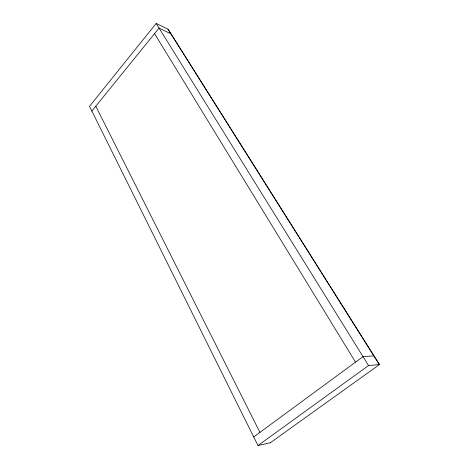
<?xml version="1.0" encoding="UTF-8"?>
<svg xmlns="http://www.w3.org/2000/svg" width="469" height="469" viewBox="0 0 469 469"><rect width="100%" height="100%" fill="white"/><g stroke="black" fill="none" stroke-linecap="round" stroke-linejoin="round"><path stroke-width="0.7" d="M270.337 442.748L379.485 364.53L168.148 29.277L156.171 23.45L89.515 106.316L257.968 445.55L270.554 442.701M91.86 111.042L159.05 28.087L170.827 33.756M253.7 436.95L363.018 356.639L373.834 355.877M257.968 445.55L368.546 365.544L379.485 364.53M167.937 29.178L379.298 364.548M156.171 23.45L368.546 365.544M154.553 33.639L355.525 362.144M95.782 106.199L259.926 432.377"/></g></svg>
